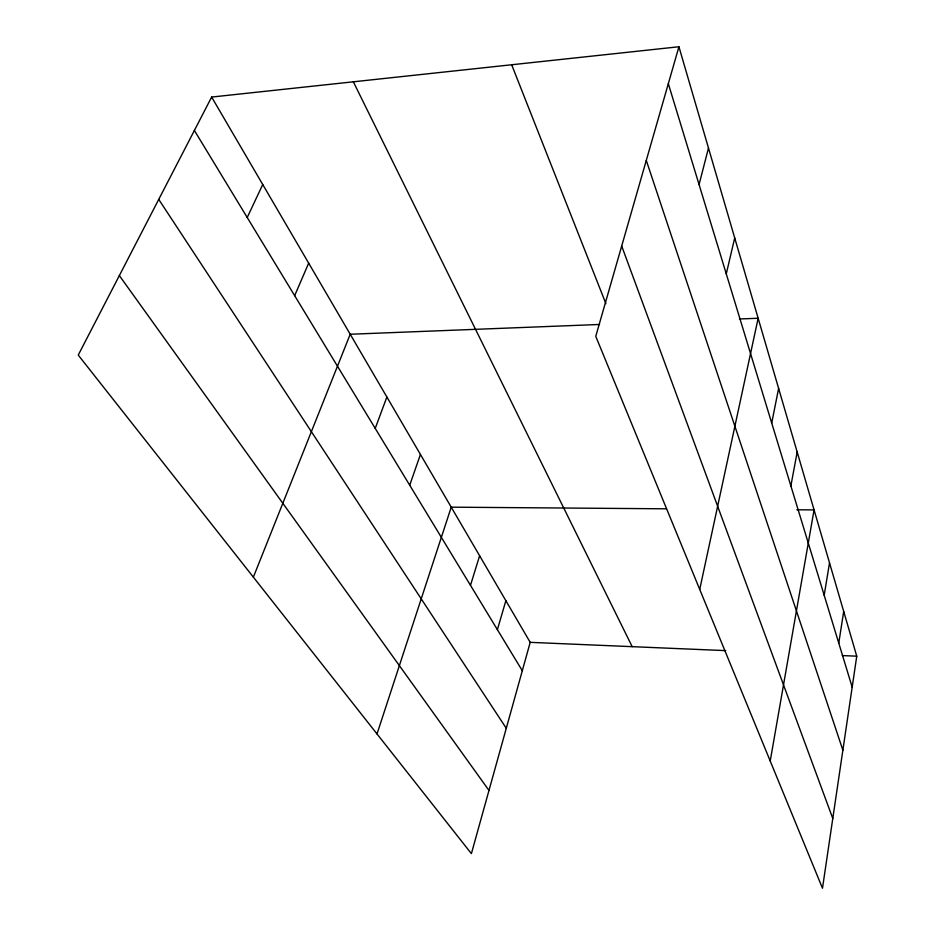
<?xml version="1.0" encoding="UTF-8"?>
<svg xmlns="http://www.w3.org/2000/svg" width="935" height="935" viewBox="0 0 935 935"><rect width="100%" height="100%" fill="white"/><g stroke="black" fill="none" stroke-linecap="round" stroke-linejoin="round"><path stroke-width="1.4" d="M678.927 46.75L856.752 656.183L822.484 888.25L595.759 336.331L678.927 46.75L211.649 97.065L78.248 355.078L471.392 853.632L530.203 642.345L211.649 97.065M838.765 643.116L843.697 611.432M824.191 595.268L829.52 562.847M770.218 761.02L814.069 509.914L796.854 509.785M790.87 485.896L797.181 452.014M771.714 423.017L778.621 388.422M699.719 589.412L758.156 318.251L739.433 318.987M726.273 273.885L734.711 237.934M699.064 184.546L708.485 148.046M497.385 629.652L505.87 600.691M470.48 585.333L479.62 555.764M377.015 733.94L451.231 507.167L666.526 508.804M409.717 485.218L420.434 454.445M375.227 428.394L386.88 397.013M253.362 577.152L350.216 334.251L599.522 324.468M294.654 295.659L308.679 263.156M247.226 217.504L262.735 184.511M530.203 642.345L725.759 650.631M842.341 655.575L856.752 656.183M119.341 275.58L488.982 790.426M158.74 199.4L506.279 728.295M194.386 130.456L522.303 670.711M353.337 81.812L632.189 646.669M511.667 64.76L605.892 303.641M621.693 246.034L832.781 818.487M646.284 160.399L842.867 750.197M668.326 83.659L852.182 687.155"/></g></svg>
